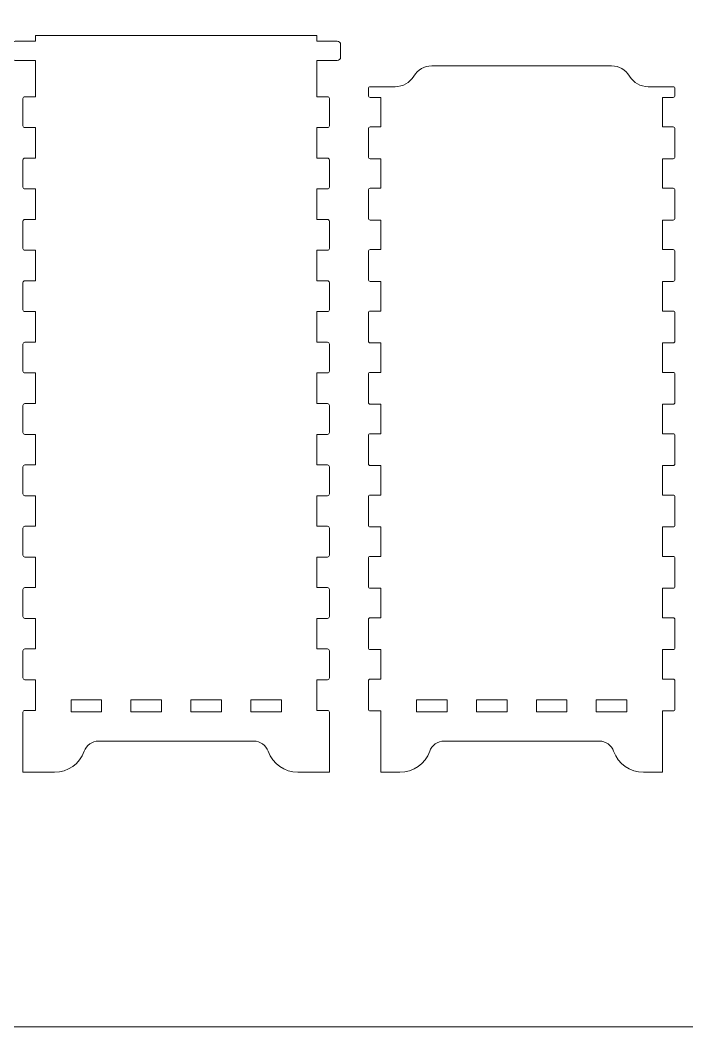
# Model space of a CAD drawing. Header units: millimetres. Extents: x -1099 to 2075, y -1295 to 1553.
# Drawn here: x 1016.9 to 1230.5, y -1295 to -972.3 of the extents above; entities that cross this region are included whole.
import ezdxf

# ---------------------------------------------------------------- set-up
doc = ezdxf.new("R2010")
doc.units = ezdxf.units.MM
doc.header["$MEASUREMENT"] = 0
doc.layers.add('layer 1', color=7, linetype='Continuous')

msp = doc.modelspace()

# ---------------------------------------------------------------- linework, layer by layer
at = {"layer": 'layer 1', "color": 250, "lineweight": 9}
msp.add_open_spline([(725, -464.9999), (725, -464.9999), (2075, -464.9999), (2075, -464.9999), (2075, -464.9999), (2075, -464.9999), (2075, -1294.9999), (2075, -1294.9999), (2075, -1294.9999), (2075, -1294.9999), (725, -1294.9999), (725, -1294.9999), (725, -1294.9999), (725, -1294.9999), (725, -464.9999), (725, -464.9999)], degree=3, knots=[0, 0, 0, 0, 0.2, 0.2, 0.2, 0.2, 0.4, 0.4, 0.4, 0.4, 0.6, 0.6, 0.6, 0.6, 1, 1, 1, 1], dxfattribs=at)
at = {"layer": 'layer 1', "color": 240, "lineweight": 9}
for points, knots in [([(1021.7988, -1193.5443), (1021.7988, -1193.5443), (1021.7988, -1183.7443), (1021.7988, -1183.7443), (1021.7988, -1183.7443), (1021.7988, -1183.7443), (1018.3988, -1183.7443), (1018.3988, -1183.7443), (1018.3988, -1183.7443), (1018.0683, -1183.7443), (1017.7988, -1183.4748), (1017.7988, -1183.1443), (1017.7988, -1183.1443), (1017.7988, -1183.1443), (1017.7988, -1174.4777), (1017.7988, -1174.4777), (1017.7988, -1174.4777), (1017.7988, -1174.1473), (1018.0684, -1173.8777), (1018.3988, -1173.8777), (1018.3988, -1173.8777), (1018.3988, -1173.8777), (1021.7988, -1173.8777), (1021.7988, -1173.8777), (1021.7988, -1173.8777), (1021.7988, -1173.8777), (1021.7988, -1164.0777), (1021.7988, -1164.0777), (1021.7988, -1164.0777), (1021.7988, -1164.0777), (1018.3988, -1164.0777), (1018.3988, -1164.0777), (1018.3988, -1164.0777), (1018.0683, -1164.0777), (1017.7988, -1163.8082), (1017.7988, -1163.4777), (1017.7988, -1163.4777), (1017.7988, -1163.4777), (1017.7988, -1154.811), (1017.7988, -1154.811), (1017.7988, -1154.811), (1017.7988, -1154.4806), (1018.0684, -1154.211), (1018.3988, -1154.211), (1018.3988, -1154.211), (1018.3988, -1154.211), (1021.7988, -1154.211), (1021.7988, -1154.211), (1021.7988, -1154.211), (1021.7988, -1154.211), (1021.7988, -1144.411), (1021.7988, -1144.411), (1021.7988, -1144.411), (1021.7988, -1144.411), (1018.3988, -1144.411), (1018.3988, -1144.411), (1018.3988, -1144.411), (1018.0683, -1144.411), (1017.7988, -1144.1415), (1017.7988, -1143.811), (1017.7988, -1143.811), (1017.7988, -1143.811), (1017.7988, -1135.1443), (1017.7988, -1135.1443), (1017.7988, -1135.1443), (1017.7988, -1134.8139), (1018.0684, -1134.5443), (1018.3988, -1134.5443), (1018.3988, -1134.5443), (1018.3988, -1134.5443), (1021.7988, -1134.5443), (1021.7988, -1134.5443), (1021.7988, -1134.5443), (1021.7988, -1134.5443), (1021.7988, -1124.7443), (1021.7988, -1124.7443), (1021.7988, -1124.7443), (1021.7988, -1124.7443), (1018.3988, -1124.7443), (1018.3988, -1124.7443), (1018.3988, -1124.7443), (1018.0683, -1124.7443), (1017.7988, -1124.4748), (1017.7988, -1124.1443), (1017.7988, -1124.1443), (1017.7988, -1124.1443), (1017.7988, -1115.4777), (1017.7988, -1115.4777), (1017.7988, -1115.4777), (1017.7988, -1115.1473), (1018.0684, -1114.8777), (1018.3988, -1114.8777), (1018.3988, -1114.8777), (1018.3988, -1114.8777), (1021.7988, -1114.8777), (1021.7988, -1114.8777), (1021.7988, -1114.8777), (1021.7988, -1114.8777), (1021.7988, -1105.0777), (1021.7988, -1105.0777), (1021.7988, -1105.0777), (1021.7988, -1105.0777), (1018.3988, -1105.0777), (1018.3988, -1105.0777), (1018.3988, -1105.0777), (1018.0683, -1105.0777), (1017.7988, -1104.8082), (1017.7988, -1104.4777), (1017.7988, -1104.4777), (1017.7988, -1104.4777), (1017.7988, -1095.811), (1017.7988, -1095.811), (1017.7988, -1095.811), (1017.7988, -1095.4806), (1018.0684, -1095.211), (1018.3988, -1095.211), (1018.3988, -1095.211), (1018.3988, -1095.211), (1021.7988, -1095.211), (1021.7988, -1095.211), (1021.7988, -1095.211), (1021.7988, -1095.211), (1021.7988, -1085.411), (1021.7988, -1085.411), (1021.7988, -1085.411), (1021.7988, -1085.411), (1018.3988, -1085.411), (1018.3988, -1085.411), (1018.3988, -1085.411), (1018.0683, -1085.411), (1017.7988, -1085.1415), (1017.7988, -1084.811), (1017.7988, -1084.811), (1017.7988, -1084.811), (1017.7988, -1076.1443), (1017.7988, -1076.1443), (1017.7988, -1076.1443), (1017.7988, -1075.8139), (1018.0684, -1075.5443), (1018.3988, -1075.5443), (1018.3988, -1075.5443), (1018.3988, -1075.5443), (1021.7988, -1075.5443), (1021.7988, -1075.5443), (1021.7988, -1075.5443), (1021.7988, -1075.5443), (1021.7988, -1065.7443), (1021.7988, -1065.7443), (1021.7988, -1065.7443), (1021.7988, -1065.7443), (1018.3988, -1065.7443), (1018.3988, -1065.7443), (1018.3988, -1065.7443), (1018.0683, -1065.7443), (1017.7988, -1065.4748), (1017.7988, -1065.1443), (1017.7988, -1065.1443), (1017.7988, -1065.1443), (1017.7988, -1056.4777), (1017.7988, -1056.4777), (1017.7988, -1056.4777), (1017.7988, -1056.1473), (1018.0684, -1055.8777), (1018.3988, -1055.8777), (1018.3988, -1055.8777), (1018.3988, -1055.8777), (1021.7988, -1055.8777), (1021.7988, -1055.8777), (1021.7988, -1055.8777), (1021.7988, -1055.8777), (1021.7988, -1046.0777), (1021.7988, -1046.0777), (1021.7988, -1046.0777), (1021.7988, -1046.0777), (1018.3988, -1046.0777), (1018.3988, -1046.0777), (1018.3988, -1046.0777), (1018.0683, -1046.0777), (1017.7988, -1045.8082), (1017.7988, -1045.4777), (1017.7988, -1045.4777), (1017.7988, -1045.4777), (1017.7988, -1036.811), (1017.7988, -1036.811), (1017.7988, -1036.811), (1017.7988, -1036.4806), (1018.0684, -1036.211), (1018.3988, -1036.211), (1018.3988, -1036.211), (1018.3988, -1036.211), (1021.7988, -1036.211), (1021.7988, -1036.211), (1021.7988, -1036.211), (1021.7988, -1036.211), (1021.7988, -1026.411), (1021.7988, -1026.411), (1021.7988, -1026.411), (1021.7988, -1026.411), (1018.3988, -1026.411), (1018.3988, -1026.411), (1018.3988, -1026.411), (1018.0683, -1026.411), (1017.7988, -1026.1415), (1017.7988, -1025.811), (1017.7988, -1025.811), (1017.7988, -1025.811), (1017.7988, -1017.1443), (1017.7988, -1017.1443), (1017.7988, -1017.1443), (1017.7988, -1016.8139), (1018.0684, -1016.5443), (1018.3988, -1016.5443), (1018.3988, -1016.5443), (1018.3988, -1016.5443), (1021.7988, -1016.5443), (1021.7988, -1016.5443), (1021.7988, -1016.5443), (1021.7988, -1016.5443), (1021.7988, -1006.7443), (1021.7988, -1006.7443), (1021.7988, -1006.7443), (1021.7988, -1006.7443), (1018.3988, -1006.7443), (1018.3988, -1006.7443), (1018.3988, -1006.7443), (1018.0683, -1006.7443), (1017.7988, -1006.4748), (1017.7988, -1006.1443), (1017.7988, -1006.1443), (1017.7988, -1006.1443), (1017.7988, -997.4777), (1017.7988, -997.4777), (1017.7988, -997.4777), (1017.7988, -997.1473), (1018.0684, -996.8777), (1018.3988, -996.8777), (1018.3988, -996.8777), (1018.3988, -996.8777), (1021.7988, -996.8777), (1021.7988, -996.8777), (1021.7988, -996.8777), (1021.7988, -996.8777), (1021.7988, -985.2444), (1021.7988, -985.2444), (1021.7988, -985.2444), (1021.7988, -985.2444), (1015.2988, -985.2444), (1015.2988, -985.2444), (1015.2988, -985.2444), (1014.693, -985.2444), (1014.1988, -984.7501), (1014.1988, -984.1444), (1014.1988, -984.1444), (1014.1988, -984.1444), (1014.1988, -980.1444), (1014.1988, -980.1444), (1014.1988, -980.1444), (1014.1988, -979.539), (1014.6934, -979.0444), (1015.2988, -979.0444), (1015.2988, -979.0444), (1015.2988, -979.0444), (1021.7988, -979.0444), (1021.7988, -979.0444), (1021.7988, -979.0444), (1021.7988, -979.0444), (1021.7988, -977.211), (1021.7988, -977.211), (1021.7988, -977.211), (1021.7988, -977.211), (1111.9988, -977.211), (1111.9988, -977.211), (1111.9988, -977.211), (1111.9988, -977.211), (1111.9988, -979.0444), (1111.9988, -979.0444), (1111.9988, -979.0444), (1111.9988, -979.0444), (1118.4988, -979.0444), (1118.4988, -979.0444), (1118.4988, -979.0444), (1119.1046, -979.0444), (1119.5988, -979.5386), (1119.5988, -980.1444), (1119.5988, -980.1444), (1119.5988, -980.1444), (1119.5988, -984.1444), (1119.5988, -984.1444), (1119.5988, -984.1444), (1119.5988, -984.7504), (1119.1048, -985.2444), (1118.4988, -985.2444), (1118.4988, -985.2444), (1118.4988, -985.2444), (1111.9988, -985.2444), (1111.9988, -985.2444), (1111.9988, -985.2444), (1111.9988, -985.2444), (1111.9988, -996.8777), (1111.9988, -996.8777), (1111.9988, -996.8777), (1111.9988, -996.8777), (1115.3988, -996.8777), (1115.3988, -996.8777), (1115.3988, -996.8777), (1115.7293, -996.8777), (1115.9988, -997.1472), (1115.9988, -997.4777), (1115.9988, -997.4777), (1115.9988, -997.4777), (1115.9988, -1006.1443), (1115.9988, -1006.1443), (1115.9988, -1006.1443), (1115.9988, -1006.4749), (1115.7294, -1006.7443), (1115.3988, -1006.7443), (1115.3988, -1006.7443), (1115.3988, -1006.7443), (1111.9988, -1006.7443), (1111.9988, -1006.7443), (1111.9988, -1006.7443), (1111.9988, -1006.7443), (1111.9988, -1016.5443), (1111.9988, -1016.5443), (1111.9988, -1016.5443), (1111.9988, -1016.5443), (1115.3988, -1016.5443), (1115.3988, -1016.5443), (1115.3988, -1016.5443), (1115.7293, -1016.5443), (1115.9988, -1016.8138), (1115.9988, -1017.1443), (1115.9988, -1017.1443), (1115.9988, -1017.1443), (1115.9988, -1025.811), (1115.9988, -1025.811), (1115.9988, -1025.811), (1115.9988, -1026.1416), (1115.7294, -1026.411), (1115.3988, -1026.411), (1115.3988, -1026.411), (1115.3988, -1026.411), (1111.9988, -1026.411), (1111.9988, -1026.411), (1111.9988, -1026.411), (1111.9988, -1026.411), (1111.9988, -1036.211), (1111.9988, -1036.211), (1111.9988, -1036.211), (1111.9988, -1036.211), (1115.3988, -1036.211), (1115.3988, -1036.211), (1115.3988, -1036.211), (1115.7293, -1036.211), (1115.9988, -1036.4805), (1115.9988, -1036.811), (1115.9988, -1036.811), (1115.9988, -1036.811), (1115.9988, -1045.4777), (1115.9988, -1045.4777), (1115.9988, -1045.4777), (1115.9988, -1045.8083), (1115.7294, -1046.0777), (1115.3988, -1046.0777), (1115.3988, -1046.0777), (1115.3988, -1046.0777), (1111.9988, -1046.0777), (1111.9988, -1046.0777), (1111.9988, -1046.0777), (1111.9988, -1046.0777), (1111.9988, -1055.8777), (1111.9988, -1055.8777), (1111.9988, -1055.8777), (1111.9988, -1055.8777), (1115.3988, -1055.8777), (1115.3988, -1055.8777), (1115.3988, -1055.8777), (1115.7293, -1055.8777), (1115.9988, -1056.1472), (1115.9988, -1056.4777), (1115.9988, -1056.4777), (1115.9988, -1056.4777), (1115.9988, -1065.1443), (1115.9988, -1065.1443), (1115.9988, -1065.1443), (1115.9988, -1065.4749), (1115.7294, -1065.7443), (1115.3988, -1065.7443), (1115.3988, -1065.7443), (1115.3988, -1065.7443), (1111.9988, -1065.7443), (1111.9988, -1065.7443), (1111.9988, -1065.7443), (1111.9988, -1065.7443), (1111.9988, -1075.5443), (1111.9988, -1075.5443), (1111.9988, -1075.5443), (1111.9988, -1075.5443), (1115.3988, -1075.5443), (1115.3988, -1075.5443), (1115.3988, -1075.5443), (1115.7293, -1075.5443), (1115.9988, -1075.8138), (1115.9988, -1076.1443), (1115.9988, -1076.1443), (1115.9988, -1076.1443), (1115.9988, -1084.811), (1115.9988, -1084.811), (1115.9988, -1084.811), (1115.9988, -1085.1416), (1115.7294, -1085.411), (1115.3988, -1085.411), (1115.3988, -1085.411), (1115.3988, -1085.411), (1111.9988, -1085.411), (1111.9988, -1085.411), (1111.9988, -1085.411), (1111.9988, -1085.411), (1111.9988, -1095.211), (1111.9988, -1095.211), (1111.9988, -1095.211), (1111.9988, -1095.211), (1115.3988, -1095.211), (1115.3988, -1095.211), (1115.3988, -1095.211), (1115.7293, -1095.211), (1115.9988, -1095.4805), (1115.9988, -1095.811), (1115.9988, -1095.811), (1115.9988, -1095.811), (1115.9988, -1104.4777), (1115.9988, -1104.4777), (1115.9988, -1104.4777), (1115.9988, -1104.8083), (1115.7294, -1105.0777), (1115.3988, -1105.0777), (1115.3988, -1105.0777), (1115.3988, -1105.0777), (1111.9988, -1105.0777), (1111.9988, -1105.0777), (1111.9988, -1105.0777), (1111.9988, -1105.0777), (1111.9988, -1114.8777), (1111.9988, -1114.8777), (1111.9988, -1114.8777), (1111.9988, -1114.8777), (1115.3988, -1114.8777), (1115.3988, -1114.8777), (1115.3988, -1114.8777), (1115.7293, -1114.8777), (1115.9988, -1115.1472), (1115.9988, -1115.4777), (1115.9988, -1115.4777), (1115.9988, -1115.4777), (1115.9988, -1124.1443), (1115.9988, -1124.1443), (1115.9988, -1124.1443), (1115.9988, -1124.4749), (1115.7294, -1124.7443), (1115.3988, -1124.7443), (1115.3988, -1124.7443), (1115.3988, -1124.7443), (1111.9988, -1124.7443), (1111.9988, -1124.7443), (1111.9988, -1124.7443), (1111.9988, -1124.7443), (1111.9988, -1134.5443), (1111.9988, -1134.5443), (1111.9988, -1134.5443), (1111.9988, -1134.5443), (1115.3988, -1134.5443), (1115.3988, -1134.5443), (1115.3988, -1134.5443), (1115.7293, -1134.5443), (1115.9988, -1134.8138), (1115.9988, -1135.1443), (1115.9988, -1135.1443), (1115.9988, -1135.1443), (1115.9988, -1143.811), (1115.9988, -1143.811), (1115.9988, -1143.811), (1115.9988, -1144.1416), (1115.7294, -1144.411), (1115.3988, -1144.411), (1115.3988, -1144.411), (1115.3988, -1144.411), (1111.9988, -1144.411), (1111.9988, -1144.411), (1111.9988, -1144.411), (1111.9988, -1144.411), (1111.9988, -1154.211), (1111.9988, -1154.211), (1111.9988, -1154.211), (1111.9988, -1154.211), (1115.3988, -1154.211), (1115.3988, -1154.211), (1115.3988, -1154.211), (1115.7293, -1154.211), (1115.9988, -1154.4805), (1115.9988, -1154.811), (1115.9988, -1154.811), (1115.9988, -1154.811), (1115.9988, -1163.4777), (1115.9988, -1163.4777), (1115.9988, -1163.4777), (1115.9988, -1163.8083), (1115.7294, -1164.0777), (1115.3988, -1164.0777), (1115.3988, -1164.0777), (1115.3988, -1164.0777), (1111.9988, -1164.0777), (1111.9988, -1164.0777), (1111.9988, -1164.0777), (1111.9988, -1164.0777), (1111.9988, -1173.8777), (1111.9988, -1173.8777), (1111.9988, -1173.8777), (1111.9988, -1173.8777), (1115.3988, -1173.8777), (1115.3988, -1173.8777), (1115.3988, -1173.8777), (1115.7293, -1173.8777), (1115.9988, -1174.1472), (1115.9988, -1174.4777), (1115.9988, -1174.4777), (1115.9988, -1174.4777), (1115.9988, -1183.1443), (1115.9988, -1183.1443), (1115.9988, -1183.1443), (1115.9988, -1183.4749), (1115.7294, -1183.7443), (1115.3988, -1183.7443), (1115.3988, -1183.7443), (1115.3988, -1183.7443), (1111.9988, -1183.7443), (1111.9988, -1183.7443), (1111.9988, -1183.7443), (1111.9988, -1183.7443), (1111.9988, -1193.5443), (1111.9988, -1193.5443), (1111.9988, -1193.5443), (1111.9988, -1193.5443), (1115.3988, -1193.5443), (1115.3988, -1193.5443), (1115.3988, -1193.5443), (1115.7293, -1193.5443), (1115.9988, -1193.8138), (1115.9988, -1194.1443), (1115.9988, -1194.1443), (1115.9988, -1194.1443), (1115.9988, -1213.4109), (1115.9988, -1213.4109), (1115.9988, -1213.4109), (1115.9988, -1213.4109), (1105.8988, -1213.4109), (1105.8988, -1213.4109), (1105.8988, -1213.4109), (1101.6201, -1213.4109), (1097.8017, -1210.6923), (1096.3757, -1206.673), (1096.3757, -1206.673), (1095.669, -1204.6809), (1093.8727, -1203.411), (1091.7587, -1203.411), (1091.7587, -1203.411), (1091.7587, -1203.411), (1042.0389, -1203.411), (1042.0389, -1203.411), (1042.0389, -1203.411), (1039.9249, -1203.411), (1038.1286, -1204.6809), (1037.4219, -1206.673), (1037.4219, -1206.673), (1035.9959, -1210.6923), (1032.1775, -1213.4109), (1027.8988, -1213.4109), (1027.8988, -1213.4109), (1027.8988, -1213.4109), (1017.7988, -1213.4109), (1017.7988, -1213.4109), (1017.7988, -1213.4109), (1017.7988, -1213.4109), (1017.7988, -1194.1443), (1017.7988, -1194.1443), (1017.7988, -1194.1443), (1017.7988, -1193.8139), (1018.0684, -1193.5443), (1018.3988, -1193.5443), (1018.3988, -1193.5443), (1018.3988, -1193.5443), (1021.7988, -1193.5443), (1021.7988, -1193.5443)], [0, 0, 0, 0, 0.00671141, 0.00671141, 0.00671141, 0.00671141, 0.01342282, 0.01342282, 0.01342282, 0.01342282, 0.02013423, 0.02013423, 0.02013423, 0.02013423, 0.02684564, 0.02684564, 0.02684564, 0.02684564, 0.03355705, 0.03355705, 0.03355705, 0.03355705, 0.04026846, 0.04026846, 0.04026846, 0.04026846, 0.04697987, 0.04697987, 0.04697987, 0.04697987, 0.05369128, 0.05369128, 0.05369128, 0.05369128, 0.06040268, 0.06040268, 0.06040268, 0.06040268, 0.06711409, 0.06711409, 0.06711409, 0.06711409, 0.0738255, 0.0738255, 0.0738255, 0.0738255, 0.08053691, 0.08053691, 0.08053691, 0.08053691, 0.08724832, 0.08724832, 0.08724832, 0.08724832, 0.09395973, 0.09395973, 0.09395973, 0.09395973, 0.10067114, 0.10067114, 0.10067114, 0.10067114, 0.10738255, 0.10738255, 0.10738255, 0.10738255, 0.11409396, 0.11409396, 0.11409396, 0.11409396, 0.12080537, 0.12080537, 0.12080537, 0.12080537, 0.12751678, 0.12751678, 0.12751678, 0.12751678, 0.13422819, 0.13422819, 0.13422819, 0.13422819, 0.1409396, 0.1409396, 0.1409396, 0.1409396, 0.14765101, 0.14765101, 0.14765101, 0.14765101, 0.15436242, 0.15436242, 0.15436242, 0.15436242, 0.16107383, 0.16107383, 0.16107383, 0.16107383, 0.16778523, 0.16778523, 0.16778523, 0.16778523, 0.17449664, 0.17449664, 0.17449664, 0.17449664, 0.18120805, 0.18120805, 0.18120805, 0.18120805, 0.18791946, 0.18791946, 0.18791946, 0.18791946, 0.19463087, 0.19463087, 0.19463087, 0.19463087, 0.20134228, 0.20134228, 0.20134228, 0.20134228, 0.20805369, 0.20805369, 0.20805369, 0.20805369, 0.2147651, 0.2147651, 0.2147651, 0.2147651, 0.22147651, 0.22147651, 0.22147651, 0.22147651, 0.22818792, 0.22818792, 0.22818792, 0.22818792, 0.23489933, 0.23489933, 0.23489933, 0.23489933, 0.24161074, 0.24161074, 0.24161074, 0.24161074, 0.24832215, 0.24832215, 0.24832215, 0.24832215, 0.25503356, 0.25503356, 0.25503356, 0.25503356, 0.26174497, 0.26174497, 0.26174497, 0.26174497, 0.26845638, 0.26845638, 0.26845638, 0.26845638, 0.27516779, 0.27516779, 0.27516779, 0.27516779, 0.28187919, 0.28187919, 0.28187919, 0.28187919, 0.2885906, 0.2885906, 0.2885906, 0.2885906, 0.29530201, 0.29530201, 0.29530201, 0.29530201, 0.30201342, 0.30201342, 0.30201342, 0.30201342, 0.30872483, 0.30872483, 0.30872483, 0.30872483, 0.31543624, 0.31543624, 0.31543624, 0.31543624, 0.32214765, 0.32214765, 0.32214765, 0.32214765, 0.32885906, 0.32885906, 0.32885906, 0.32885906, 0.33557047, 0.33557047, 0.33557047, 0.33557047, 0.34228188, 0.34228188, 0.34228188, 0.34228188, 0.34899329, 0.34899329, 0.34899329, 0.34899329, 0.3557047, 0.3557047, 0.3557047, 0.3557047, 0.36241611, 0.36241611, 0.36241611, 0.36241611, 0.36912752, 0.36912752, 0.36912752, 0.36912752, 0.37583893, 0.37583893, 0.37583893, 0.37583893, 0.38255034, 0.38255034, 0.38255034, 0.38255034, 0.38926174, 0.38926174, 0.38926174, 0.38926174, 0.39597315, 0.39597315, 0.39597315, 0.39597315, 0.40268456, 0.40268456, 0.40268456, 0.40268456, 0.40939597, 0.40939597, 0.40939597, 0.40939597, 0.41610738, 0.41610738, 0.41610738, 0.41610738, 0.42281879, 0.42281879, 0.42281879, 0.42281879, 0.4295302, 0.4295302, 0.4295302, 0.4295302, 0.43624161, 0.43624161, 0.43624161, 0.43624161, 0.44295302, 0.44295302, 0.44295302, 0.44295302, 0.44966443, 0.44966443, 0.44966443, 0.44966443, 0.45637584, 0.45637584, 0.45637584, 0.45637584, 0.46308725, 0.46308725, 0.46308725, 0.46308725, 0.46979866, 0.46979866, 0.46979866, 0.46979866, 0.47651007, 0.47651007, 0.47651007, 0.47651007, 0.48322148, 0.48322148, 0.48322148, 0.48322148, 0.48993289, 0.48993289, 0.48993289, 0.48993289, 0.4966443, 0.4966443, 0.4966443, 0.4966443, 0.5033557, 0.5033557, 0.5033557, 0.5033557, 0.51006711, 0.51006711, 0.51006711, 0.51006711, 0.51677852, 0.51677852, 0.51677852, 0.51677852, 0.52348993, 0.52348993, 0.52348993, 0.52348993, 0.53020134, 0.53020134, 0.53020134, 0.53020134, 0.53691275, 0.53691275, 0.53691275, 0.53691275, 0.54362416, 0.54362416, 0.54362416, 0.54362416, 0.55033557, 0.55033557, 0.55033557, 0.55033557, 0.55704698, 0.55704698, 0.55704698, 0.55704698, 0.56375839, 0.56375839, 0.56375839, 0.56375839, 0.5704698, 0.5704698, 0.5704698, 0.5704698, 0.57718121, 0.57718121, 0.57718121, 0.57718121, 0.58389262, 0.58389262, 0.58389262, 0.58389262, 0.59060403, 0.59060403, 0.59060403, 0.59060403, 0.59731544, 0.59731544, 0.59731544, 0.59731544, 0.60402685, 0.60402685, 0.60402685, 0.60402685, 0.61073826, 0.61073826, 0.61073826, 0.61073826, 0.61744966, 0.61744966, 0.61744966, 0.61744966, 0.62416107, 0.62416107, 0.62416107, 0.62416107, 0.63087248, 0.63087248, 0.63087248, 0.63087248, 0.63758389, 0.63758389, 0.63758389, 0.63758389, 0.6442953, 0.6442953, 0.6442953, 0.6442953, 0.65100671, 0.65100671, 0.65100671, 0.65100671, 0.65771812, 0.65771812, 0.65771812, 0.65771812, 0.66442953, 0.66442953, 0.66442953, 0.66442953, 0.67114094, 0.67114094, 0.67114094, 0.67114094, 0.67785235, 0.67785235, 0.67785235, 0.67785235, 0.68456376, 0.68456376, 0.68456376, 0.68456376, 0.69127517, 0.69127517, 0.69127517, 0.69127517, 0.69798658, 0.69798658, 0.69798658, 0.69798658, 0.70469799, 0.70469799, 0.70469799, 0.70469799, 0.7114094, 0.7114094, 0.7114094, 0.7114094, 0.71812081, 0.71812081, 0.71812081, 0.71812081, 0.72483221, 0.72483221, 0.72483221, 0.72483221, 0.73154362, 0.73154362, 0.73154362, 0.73154362, 0.73825503, 0.73825503, 0.73825503, 0.73825503, 0.74496644, 0.74496644, 0.74496644, 0.74496644, 0.75167785, 0.75167785, 0.75167785, 0.75167785, 0.75838926, 0.75838926, 0.75838926, 0.75838926, 0.76510067, 0.76510067, 0.76510067, 0.76510067, 0.77181208, 0.77181208, 0.77181208, 0.77181208, 0.77852349, 0.77852349, 0.77852349, 0.77852349, 0.7852349, 0.7852349, 0.7852349, 0.7852349, 0.79194631, 0.79194631, 0.79194631, 0.79194631, 0.79865772, 0.79865772, 0.79865772, 0.79865772, 0.80536913, 0.80536913, 0.80536913, 0.80536913, 0.81208054, 0.81208054, 0.81208054, 0.81208054, 0.81879195, 0.81879195, 0.81879195, 0.81879195, 0.82550336, 0.82550336, 0.82550336, 0.82550336, 0.83221477, 0.83221477, 0.83221477, 0.83221477, 0.83892617, 0.83892617, 0.83892617, 0.83892617, 0.84563758, 0.84563758, 0.84563758, 0.84563758, 0.85234899, 0.85234899, 0.85234899, 0.85234899, 0.8590604, 0.8590604, 0.8590604, 0.8590604, 0.86577181, 0.86577181, 0.86577181, 0.86577181, 0.87248322, 0.87248322, 0.87248322, 0.87248322, 0.87919463, 0.87919463, 0.87919463, 0.87919463, 0.88590604, 0.88590604, 0.88590604, 0.88590604, 0.89261745, 0.89261745, 0.89261745, 0.89261745, 0.89932886, 0.89932886, 0.89932886, 0.89932886, 0.90604027, 0.90604027, 0.90604027, 0.90604027, 0.91275168, 0.91275168, 0.91275168, 0.91275168, 0.91946309, 0.91946309, 0.91946309, 0.91946309, 0.9261745, 0.9261745, 0.9261745, 0.9261745, 0.93288591, 0.93288591, 0.93288591, 0.93288591, 0.93959732, 0.93959732, 0.93959732, 0.93959732, 0.94630872, 0.94630872, 0.94630872, 0.94630872, 0.95302013, 0.95302013, 0.95302013, 0.95302013, 0.95973154, 0.95973154, 0.95973154, 0.95973154, 0.96644295, 0.96644295, 0.96644295, 0.96644295, 0.97315436, 0.97315436, 0.97315436, 0.97315436, 0.97986577, 0.97986577, 0.97986577, 0.97986577, 0.98657718, 0.98657718, 0.98657718, 0.98657718, 1, 1, 1, 1]), ([(1222.7015, -997.0777), (1222.7015, -997.0777), (1222.7015, -1006.5443), (1222.7015, -1006.5443), (1222.7015, -1006.5443), (1222.7015, -1006.5443), (1226.1015, -1006.5443), (1226.1015, -1006.5443), (1226.1015, -1006.5443), (1226.432, -1006.5443), (1226.7015, -1006.8138), (1226.7015, -1007.1443), (1226.7015, -1007.1443), (1226.7015, -1007.1443), (1226.7015, -1016.1443), (1226.7015, -1016.1443), (1226.7015, -1016.1443), (1226.7015, -1016.4749), (1226.4321, -1016.7443), (1226.1015, -1016.7443), (1226.1015, -1016.7443), (1226.1015, -1016.7443), (1222.7015, -1016.7443), (1222.7015, -1016.7443), (1222.7015, -1016.7443), (1222.7015, -1016.7443), (1222.7015, -1026.211), (1222.7015, -1026.211), (1222.7015, -1026.211), (1222.7015, -1026.211), (1226.1015, -1026.211), (1226.1015, -1026.211), (1226.1015, -1026.211), (1226.432, -1026.211), (1226.7015, -1026.4805), (1226.7015, -1026.811), (1226.7015, -1026.811), (1226.7015, -1026.811), (1226.7015, -1035.811), (1226.7015, -1035.811), (1226.7015, -1035.811), (1226.7015, -1036.1416), (1226.4321, -1036.411), (1226.1015, -1036.411), (1226.1015, -1036.411), (1226.1015, -1036.411), (1222.7015, -1036.411), (1222.7015, -1036.411), (1222.7015, -1036.411), (1222.7015, -1036.411), (1222.7015, -1045.8777), (1222.7015, -1045.8777), (1222.7015, -1045.8777), (1222.7015, -1045.8777), (1226.1015, -1045.8777), (1226.1015, -1045.8777), (1226.1015, -1045.8777), (1226.432, -1045.8777), (1226.7015, -1046.1472), (1226.7015, -1046.4777), (1226.7015, -1046.4777), (1226.7015, -1046.4777), (1226.7015, -1055.4777), (1226.7015, -1055.4777), (1226.7015, -1055.4777), (1226.7015, -1055.8083), (1226.4321, -1056.0777), (1226.1015, -1056.0777), (1226.1015, -1056.0777), (1226.1015, -1056.0777), (1222.7015, -1056.0777), (1222.7015, -1056.0777), (1222.7015, -1056.0777), (1222.7015, -1056.0777), (1222.7015, -1065.5443), (1222.7015, -1065.5443), (1222.7015, -1065.5443), (1222.7015, -1065.5443), (1226.1015, -1065.5443), (1226.1015, -1065.5443), (1226.1015, -1065.5443), (1226.432, -1065.5443), (1226.7015, -1065.8138), (1226.7015, -1066.1443), (1226.7015, -1066.1443), (1226.7015, -1066.1443), (1226.7015, -1075.1443), (1226.7015, -1075.1443), (1226.7015, -1075.1443), (1226.7015, -1075.4749), (1226.4321, -1075.7443), (1226.1015, -1075.7443), (1226.1015, -1075.7443), (1226.1015, -1075.7443), (1222.7015, -1075.7443), (1222.7015, -1075.7443), (1222.7015, -1075.7443), (1222.7015, -1075.7443), (1222.7015, -1085.211), (1222.7015, -1085.211), (1222.7015, -1085.211), (1222.7015, -1085.211), (1226.1015, -1085.211), (1226.1015, -1085.211), (1226.1015, -1085.211), (1226.432, -1085.211), (1226.7015, -1085.4805), (1226.7015, -1085.811), (1226.7015, -1085.811), (1226.7015, -1085.811), (1226.7015, -1094.811), (1226.7015, -1094.811), (1226.7015, -1094.811), (1226.7015, -1095.1416), (1226.4321, -1095.411), (1226.1015, -1095.411), (1226.1015, -1095.411), (1226.1015, -1095.411), (1222.7015, -1095.411), (1222.7015, -1095.411), (1222.7015, -1095.411), (1222.7015, -1095.411), (1222.7015, -1104.8777), (1222.7015, -1104.8777), (1222.7015, -1104.8777), (1222.7015, -1104.8777), (1226.1015, -1104.8777), (1226.1015, -1104.8777), (1226.1015, -1104.8777), (1226.432, -1104.8777), (1226.7015, -1105.1472), (1226.7015, -1105.4777), (1226.7015, -1105.4777), (1226.7015, -1105.4777), (1226.7015, -1114.4777), (1226.7015, -1114.4777), (1226.7015, -1114.4777), (1226.7015, -1114.8083), (1226.4321, -1115.0777), (1226.1015, -1115.0777), (1226.1015, -1115.0777), (1226.1015, -1115.0777), (1222.7015, -1115.0777), (1222.7015, -1115.0777), (1222.7015, -1115.0777), (1222.7015, -1115.0777), (1222.7015, -1124.5443), (1222.7015, -1124.5443), (1222.7015, -1124.5443), (1222.7015, -1124.5443), (1226.1015, -1124.5443), (1226.1015, -1124.5443), (1226.1015, -1124.5443), (1226.432, -1124.5443), (1226.7015, -1124.8138), (1226.7015, -1125.1443), (1226.7015, -1125.1443), (1226.7015, -1125.1443), (1226.7015, -1134.1443), (1226.7015, -1134.1443), (1226.7015, -1134.1443), (1226.7015, -1134.4749), (1226.4321, -1134.7443), (1226.1015, -1134.7443), (1226.1015, -1134.7443), (1226.1015, -1134.7443), (1222.7015, -1134.7443), (1222.7015, -1134.7443), (1222.7015, -1134.7443), (1222.7015, -1134.7443), (1222.7015, -1144.211), (1222.7015, -1144.211), (1222.7015, -1144.211), (1222.7015, -1144.211), (1226.1015, -1144.211), (1226.1015, -1144.211), (1226.1015, -1144.211), (1226.432, -1144.211), (1226.7015, -1144.4805), (1226.7015, -1144.811), (1226.7015, -1144.811), (1226.7015, -1144.811), (1226.7015, -1153.811), (1226.7015, -1153.811), (1226.7015, -1153.811), (1226.7015, -1154.1416), (1226.4321, -1154.411), (1226.1015, -1154.411), (1226.1015, -1154.411), (1226.1015, -1154.411), (1222.7015, -1154.411), (1222.7015, -1154.411), (1222.7015, -1154.411), (1222.7015, -1154.411), (1222.7015, -1163.8777), (1222.7015, -1163.8777), (1222.7015, -1163.8777), (1222.7015, -1163.8777), (1226.1015, -1163.8777), (1226.1015, -1163.8777), (1226.1015, -1163.8777), (1226.432, -1163.8777), (1226.7015, -1164.1472), (1226.7015, -1164.4777), (1226.7015, -1164.4777), (1226.7015, -1164.4777), (1226.7015, -1173.4777), (1226.7015, -1173.4777), (1226.7015, -1173.4777), (1226.7015, -1173.8083), (1226.4321, -1174.0777), (1226.1015, -1174.0777), (1226.1015, -1174.0777), (1226.1015, -1174.0777), (1222.7015, -1174.0777), (1222.7015, -1174.0777), (1222.7015, -1174.0777), (1222.7015, -1174.0777), (1222.7015, -1183.5443), (1222.7015, -1183.5443), (1222.7015, -1183.5443), (1222.7015, -1183.5443), (1226.1015, -1183.5443), (1226.1015, -1183.5443), (1226.1015, -1183.5443), (1226.432, -1183.5443), (1226.7015, -1183.8138), (1226.7015, -1184.1443), (1226.7015, -1184.1443), (1226.7015, -1184.1443), (1226.7015, -1193.1443), (1226.7015, -1193.1443), (1226.7015, -1193.1443), (1226.7015, -1193.4749), (1226.4321, -1193.7443), (1226.1015, -1193.7443), (1226.1015, -1193.7443), (1226.1015, -1193.7443), (1222.7015, -1193.7443), (1222.7015, -1193.7443), (1222.7015, -1193.7443), (1222.7015, -1193.7443), (1222.7015, -1213.4109), (1222.7015, -1213.4109), (1222.7015, -1213.4109), (1222.7015, -1213.4109), (1216.6015, -1213.4109), (1216.6015, -1213.4109), (1216.6015, -1213.4109), (1212.3228, -1213.4109), (1208.5044, -1210.6923), (1207.0784, -1206.673), (1207.0784, -1206.673), (1206.3717, -1204.6809), (1204.5754, -1203.411), (1202.4614, -1203.411), (1202.4614, -1203.411), (1202.4614, -1203.411), (1152.7417, -1203.411), (1152.7417, -1203.411), (1152.7417, -1203.411), (1150.6277, -1203.411), (1148.8314, -1204.6809), (1148.1246, -1206.673), (1148.1246, -1206.673), (1146.6985, -1210.6923), (1142.8802, -1213.4109), (1138.6014, -1213.4109), (1138.6014, -1213.4109), (1138.6014, -1213.4109), (1132.5015, -1213.4109), (1132.5015, -1213.4109), (1132.5015, -1213.4109), (1132.5015, -1213.4109), (1132.5015, -1193.7443), (1132.5015, -1193.7443), (1132.5015, -1193.7443), (1132.5015, -1193.7443), (1129.1015, -1193.7443), (1129.1015, -1193.7443), (1129.1015, -1193.7443), (1128.771, -1193.7443), (1128.5015, -1193.4748), (1128.5015, -1193.1443), (1128.5015, -1193.1443), (1128.5015, -1193.1443), (1128.5015, -1184.1443), (1128.5015, -1184.1443), (1128.5015, -1184.1443), (1128.5015, -1183.8139), (1128.7711, -1183.5443), (1129.1015, -1183.5443), (1129.1015, -1183.5443), (1129.1015, -1183.5443), (1132.5015, -1183.5443), (1132.5015, -1183.5443), (1132.5015, -1183.5443), (1132.5015, -1183.5443), (1132.5015, -1174.0777), (1132.5015, -1174.0777), (1132.5015, -1174.0777), (1132.5015, -1174.0777), (1129.1015, -1174.0777), (1129.1015, -1174.0777), (1129.1015, -1174.0777), (1128.771, -1174.0777), (1128.5015, -1173.8082), (1128.5015, -1173.4777), (1128.5015, -1173.4777), (1128.5015, -1173.4777), (1128.5015, -1164.4777), (1128.5015, -1164.4777), (1128.5015, -1164.4777), (1128.5015, -1164.1473), (1128.7711, -1163.8777), (1129.1015, -1163.8777), (1129.1015, -1163.8777), (1129.1015, -1163.8777), (1132.5015, -1163.8777), (1132.5015, -1163.8777), (1132.5015, -1163.8777), (1132.5015, -1163.8777), (1132.5015, -1154.411), (1132.5015, -1154.411), (1132.5015, -1154.411), (1132.5015, -1154.411), (1129.1015, -1154.411), (1129.1015, -1154.411), (1129.1015, -1154.411), (1128.771, -1154.411), (1128.5015, -1154.1415), (1128.5015, -1153.811), (1128.5015, -1153.811), (1128.5015, -1153.811), (1128.5015, -1144.811), (1128.5015, -1144.811), (1128.5015, -1144.811), (1128.5015, -1144.4806), (1128.7711, -1144.211), (1129.1015, -1144.211), (1129.1015, -1144.211), (1129.1015, -1144.211), (1132.5015, -1144.211), (1132.5015, -1144.211), (1132.5015, -1144.211), (1132.5015, -1144.211), (1132.5015, -1134.7443), (1132.5015, -1134.7443), (1132.5015, -1134.7443), (1132.5015, -1134.7443), (1129.1015, -1134.7443), (1129.1015, -1134.7443), (1129.1015, -1134.7443), (1128.771, -1134.7443), (1128.5015, -1134.4748), (1128.5015, -1134.1443), (1128.5015, -1134.1443), (1128.5015, -1134.1443), (1128.5015, -1125.1443), (1128.5015, -1125.1443), (1128.5015, -1125.1443), (1128.5015, -1124.8139), (1128.7711, -1124.5443), (1129.1015, -1124.5443), (1129.1015, -1124.5443), (1129.1015, -1124.5443), (1132.5015, -1124.5443), (1132.5015, -1124.5443), (1132.5015, -1124.5443), (1132.5015, -1124.5443), (1132.5015, -1115.0777), (1132.5015, -1115.0777), (1132.5015, -1115.0777), (1132.5015, -1115.0777), (1129.1015, -1115.0777), (1129.1015, -1115.0777), (1129.1015, -1115.0777), (1128.771, -1115.0777), (1128.5015, -1114.8082), (1128.5015, -1114.4777), (1128.5015, -1114.4777), (1128.5015, -1114.4777), (1128.5015, -1105.4777), (1128.5015, -1105.4777), (1128.5015, -1105.4777), (1128.5015, -1105.1473), (1128.7711, -1104.8777), (1129.1015, -1104.8777), (1129.1015, -1104.8777), (1129.1015, -1104.8777), (1132.5015, -1104.8777), (1132.5015, -1104.8777), (1132.5015, -1104.8777), (1132.5015, -1104.8777), (1132.5015, -1095.411), (1132.5015, -1095.411), (1132.5015, -1095.411), (1132.5015, -1095.411), (1129.1015, -1095.411), (1129.1015, -1095.411), (1129.1015, -1095.411), (1128.771, -1095.411), (1128.5015, -1095.1415), (1128.5015, -1094.811), (1128.5015, -1094.811), (1128.5015, -1094.811), (1128.5015, -1085.811), (1128.5015, -1085.811), (1128.5015, -1085.811), (1128.5015, -1085.4806), (1128.7711, -1085.211), (1129.1015, -1085.211), (1129.1015, -1085.211), (1129.1015, -1085.211), (1132.5015, -1085.211), (1132.5015, -1085.211), (1132.5015, -1085.211), (1132.5015, -1085.211), (1132.5015, -1075.7443), (1132.5015, -1075.7443), (1132.5015, -1075.7443), (1132.5015, -1075.7443), (1129.1015, -1075.7443), (1129.1015, -1075.7443), (1129.1015, -1075.7443), (1128.771, -1075.7443), (1128.5015, -1075.4748), (1128.5015, -1075.1443), (1128.5015, -1075.1443), (1128.5015, -1075.1443), (1128.5015, -1066.1443), (1128.5015, -1066.1443), (1128.5015, -1066.1443), (1128.5015, -1065.8139), (1128.7711, -1065.5443), (1129.1015, -1065.5443), (1129.1015, -1065.5443), (1129.1015, -1065.5443), (1132.5015, -1065.5443), (1132.5015, -1065.5443), (1132.5015, -1065.5443), (1132.5015, -1065.5443), (1132.5015, -1056.0777), (1132.5015, -1056.0777), (1132.5015, -1056.0777), (1132.5015, -1056.0777), (1129.1015, -1056.0777), (1129.1015, -1056.0777), (1129.1015, -1056.0777), (1128.771, -1056.0777), (1128.5015, -1055.8082), (1128.5015, -1055.4777), (1128.5015, -1055.4777), (1128.5015, -1055.4777), (1128.5015, -1046.4777), (1128.5015, -1046.4777), (1128.5015, -1046.4777), (1128.5015, -1046.1473), (1128.7711, -1045.8777), (1129.1015, -1045.8777), (1129.1015, -1045.8777), (1129.1015, -1045.8777), (1132.5015, -1045.8777), (1132.5015, -1045.8777), (1132.5015, -1045.8777), (1132.5015, -1045.8777), (1132.5015, -1036.411), (1132.5015, -1036.411), (1132.5015, -1036.411), (1132.5015, -1036.411), (1129.1015, -1036.411), (1129.1015, -1036.411), (1129.1015, -1036.411), (1128.771, -1036.411), (1128.5015, -1036.1415), (1128.5015, -1035.811), (1128.5015, -1035.811), (1128.5015, -1035.811), (1128.5015, -1026.811), (1128.5015, -1026.811), (1128.5015, -1026.811), (1128.5015, -1026.4806), (1128.7711, -1026.211), (1129.1015, -1026.211), (1129.1015, -1026.211), (1129.1015, -1026.211), (1132.5015, -1026.211), (1132.5015, -1026.211), (1132.5015, -1026.211), (1132.5015, -1026.211), (1132.5015, -1016.7443), (1132.5015, -1016.7443), (1132.5015, -1016.7443), (1132.5015, -1016.7443), (1129.1015, -1016.7443), (1129.1015, -1016.7443), (1129.1015, -1016.7443), (1128.771, -1016.7443), (1128.5015, -1016.4748), (1128.5015, -1016.1443), (1128.5015, -1016.1443), (1128.5015, -1016.1443), (1128.5015, -1007.1443), (1128.5015, -1007.1443), (1128.5015, -1007.1443), (1128.5015, -1006.8139), (1128.7711, -1006.5443), (1129.1015, -1006.5443), (1129.1015, -1006.5443), (1129.1015, -1006.5443), (1132.5015, -1006.5443), (1132.5015, -1006.5443), (1132.5015, -1006.5443), (1132.5015, -1006.5443), (1132.5015, -997.0777), (1132.5015, -997.0777), (1132.5015, -997.0777), (1132.5015, -997.0777), (1129.1015, -997.0777), (1129.1015, -997.0777), (1129.1015, -997.0777), (1128.771, -997.0777), (1128.5015, -996.8082), (1128.5015, -996.4777), (1128.5015, -996.4777), (1128.5015, -996.4777), (1128.5015, -994.2444), (1128.5015, -994.2444), (1128.5015, -994.2444), (1128.5015, -993.914), (1128.7711, -993.6444), (1129.1015, -993.6444), (1129.1015, -993.6444), (1129.1015, -993.6444), (1137.0377, -993.6444), (1137.0377, -993.6444), (1137.0377, -993.6444), (1139.5692, -993.6444), (1141.7431, -992.4111), (1143.0432, -990.2391), (1143.0432, -990.2391), (1144.2487, -988.2251), (1146.4176, -986.9777), (1148.7683, -986.9777), (1148.7683, -986.9777), (1148.7683, -986.9777), (1206.4347, -986.9777), (1206.4347, -986.9777), (1206.4347, -986.9777), (1208.7855, -986.9777), (1210.9542, -988.2252), (1212.1598, -990.2391), (1212.1598, -990.2391), (1213.4599, -992.4111), (1215.6338, -993.6444), (1218.1653, -993.6444), (1218.1653, -993.6444), (1218.1653, -993.6444), (1226.1015, -993.6444), (1226.1015, -993.6444), (1226.1015, -993.6444), (1226.432, -993.6444), (1226.7015, -993.9139), (1226.7015, -994.2444), (1226.7015, -994.2444), (1226.7015, -994.2444), (1226.7015, -996.4777), (1226.7015, -996.4777), (1226.7015, -996.4777), (1226.7015, -996.8083), (1226.4321, -997.0777), (1226.1015, -997.0777), (1226.1015, -997.0777), (1226.1015, -997.0777), (1222.7015, -997.0777), (1222.7015, -997.0777)], [0, 0, 0, 0, 0.00689655, 0.00689655, 0.00689655, 0.00689655, 0.0137931, 0.0137931, 0.0137931, 0.0137931, 0.02068966, 0.02068966, 0.02068966, 0.02068966, 0.02758621, 0.02758621, 0.02758621, 0.02758621, 0.03448276, 0.03448276, 0.03448276, 0.03448276, 0.04137931, 0.04137931, 0.04137931, 0.04137931, 0.04827586, 0.04827586, 0.04827586, 0.04827586, 0.05517241, 0.05517241, 0.05517241, 0.05517241, 0.06206897, 0.06206897, 0.06206897, 0.06206897, 0.06896552, 0.06896552, 0.06896552, 0.06896552, 0.07586207, 0.07586207, 0.07586207, 0.07586207, 0.08275862, 0.08275862, 0.08275862, 0.08275862, 0.08965517, 0.08965517, 0.08965517, 0.08965517, 0.09655172, 0.09655172, 0.09655172, 0.09655172, 0.10344828, 0.10344828, 0.10344828, 0.10344828, 0.11034483, 0.11034483, 0.11034483, 0.11034483, 0.11724138, 0.11724138, 0.11724138, 0.11724138, 0.12413793, 0.12413793, 0.12413793, 0.12413793, 0.13103448, 0.13103448, 0.13103448, 0.13103448, 0.13793103, 0.13793103, 0.13793103, 0.13793103, 0.14482759, 0.14482759, 0.14482759, 0.14482759, 0.15172414, 0.15172414, 0.15172414, 0.15172414, 0.15862069, 0.15862069, 0.15862069, 0.15862069, 0.16551724, 0.16551724, 0.16551724, 0.16551724, 0.17241379, 0.17241379, 0.17241379, 0.17241379, 0.17931034, 0.17931034, 0.17931034, 0.17931034, 0.1862069, 0.1862069, 0.1862069, 0.1862069, 0.19310345, 0.19310345, 0.19310345, 0.19310345, 0.2, 0.2, 0.2, 0.2, 0.20689655, 0.20689655, 0.20689655, 0.20689655, 0.2137931, 0.2137931, 0.2137931, 0.2137931, 0.22068966, 0.22068966, 0.22068966, 0.22068966, 0.22758621, 0.22758621, 0.22758621, 0.22758621, 0.23448276, 0.23448276, 0.23448276, 0.23448276, 0.24137931, 0.24137931, 0.24137931, 0.24137931, 0.24827586, 0.24827586, 0.24827586, 0.24827586, 0.25517241, 0.25517241, 0.25517241, 0.25517241, 0.26206897, 0.26206897, 0.26206897, 0.26206897, 0.26896552, 0.26896552, 0.26896552, 0.26896552, 0.27586207, 0.27586207, 0.27586207, 0.27586207, 0.28275862, 0.28275862, 0.28275862, 0.28275862, 0.28965517, 0.28965517, 0.28965517, 0.28965517, 0.29655172, 0.29655172, 0.29655172, 0.29655172, 0.30344828, 0.30344828, 0.30344828, 0.30344828, 0.31034483, 0.31034483, 0.31034483, 0.31034483, 0.31724138, 0.31724138, 0.31724138, 0.31724138, 0.32413793, 0.32413793, 0.32413793, 0.32413793, 0.33103448, 0.33103448, 0.33103448, 0.33103448, 0.33793103, 0.33793103, 0.33793103, 0.33793103, 0.34482759, 0.34482759, 0.34482759, 0.34482759, 0.35172414, 0.35172414, 0.35172414, 0.35172414, 0.35862069, 0.35862069, 0.35862069, 0.35862069, 0.36551724, 0.36551724, 0.36551724, 0.36551724, 0.37241379, 0.37241379, 0.37241379, 0.37241379, 0.37931034, 0.37931034, 0.37931034, 0.37931034, 0.3862069, 0.3862069, 0.3862069, 0.3862069, 0.39310345, 0.39310345, 0.39310345, 0.39310345, 0.4, 0.4, 0.4, 0.4, 0.40689655, 0.40689655, 0.40689655, 0.40689655, 0.4137931, 0.4137931, 0.4137931, 0.4137931, 0.42068966, 0.42068966, 0.42068966, 0.42068966, 0.42758621, 0.42758621, 0.42758621, 0.42758621, 0.43448276, 0.43448276, 0.43448276, 0.43448276, 0.44137931, 0.44137931, 0.44137931, 0.44137931, 0.44827586, 0.44827586, 0.44827586, 0.44827586, 0.45517241, 0.45517241, 0.45517241, 0.45517241, 0.46206897, 0.46206897, 0.46206897, 0.46206897, 0.46896552, 0.46896552, 0.46896552, 0.46896552, 0.47586207, 0.47586207, 0.47586207, 0.47586207, 0.48275862, 0.48275862, 0.48275862, 0.48275862, 0.48965517, 0.48965517, 0.48965517, 0.48965517, 0.49655172, 0.49655172, 0.49655172, 0.49655172, 0.50344828, 0.50344828, 0.50344828, 0.50344828, 0.51034483, 0.51034483, 0.51034483, 0.51034483, 0.51724138, 0.51724138, 0.51724138, 0.51724138, 0.52413793, 0.52413793, 0.52413793, 0.52413793, 0.53103448, 0.53103448, 0.53103448, 0.53103448, 0.53793103, 0.53793103, 0.53793103, 0.53793103, 0.54482759, 0.54482759, 0.54482759, 0.54482759, 0.55172414, 0.55172414, 0.55172414, 0.55172414, 0.55862069, 0.55862069, 0.55862069, 0.55862069, 0.56551724, 0.56551724, 0.56551724, 0.56551724, 0.57241379, 0.57241379, 0.57241379, 0.57241379, 0.57931034, 0.57931034, 0.57931034, 0.57931034, 0.5862069, 0.5862069, 0.5862069, 0.5862069, 0.59310345, 0.59310345, 0.59310345, 0.59310345, 0.6, 0.6, 0.6, 0.6, 0.60689655, 0.60689655, 0.60689655, 0.60689655, 0.6137931, 0.6137931, 0.6137931, 0.6137931, 0.62068966, 0.62068966, 0.62068966, 0.62068966, 0.62758621, 0.62758621, 0.62758621, 0.62758621, 0.63448276, 0.63448276, 0.63448276, 0.63448276, 0.64137931, 0.64137931, 0.64137931, 0.64137931, 0.64827586, 0.64827586, 0.64827586, 0.64827586, 0.65517241, 0.65517241, 0.65517241, 0.65517241, 0.66206897, 0.66206897, 0.66206897, 0.66206897, 0.66896552, 0.66896552, 0.66896552, 0.66896552, 0.67586207, 0.67586207, 0.67586207, 0.67586207, 0.68275862, 0.68275862, 0.68275862, 0.68275862, 0.68965517, 0.68965517, 0.68965517, 0.68965517, 0.69655172, 0.69655172, 0.69655172, 0.69655172, 0.70344828, 0.70344828, 0.70344828, 0.70344828, 0.71034483, 0.71034483, 0.71034483, 0.71034483, 0.71724138, 0.71724138, 0.71724138, 0.71724138, 0.72413793, 0.72413793, 0.72413793, 0.72413793, 0.73103448, 0.73103448, 0.73103448, 0.73103448, 0.73793103, 0.73793103, 0.73793103, 0.73793103, 0.74482759, 0.74482759, 0.74482759, 0.74482759, 0.75172414, 0.75172414, 0.75172414, 0.75172414, 0.75862069, 0.75862069, 0.75862069, 0.75862069, 0.76551724, 0.76551724, 0.76551724, 0.76551724, 0.77241379, 0.77241379, 0.77241379, 0.77241379, 0.77931034, 0.77931034, 0.77931034, 0.77931034, 0.7862069, 0.7862069, 0.7862069, 0.7862069, 0.79310345, 0.79310345, 0.79310345, 0.79310345, 0.8, 0.8, 0.8, 0.8, 0.80689655, 0.80689655, 0.80689655, 0.80689655, 0.8137931, 0.8137931, 0.8137931, 0.8137931, 0.82068966, 0.82068966, 0.82068966, 0.82068966, 0.82758621, 0.82758621, 0.82758621, 0.82758621, 0.83448276, 0.83448276, 0.83448276, 0.83448276, 0.84137931, 0.84137931, 0.84137931, 0.84137931, 0.84827586, 0.84827586, 0.84827586, 0.84827586, 0.85517241, 0.85517241, 0.85517241, 0.85517241, 0.86206897, 0.86206897, 0.86206897, 0.86206897, 0.86896552, 0.86896552, 0.86896552, 0.86896552, 0.87586207, 0.87586207, 0.87586207, 0.87586207, 0.88275862, 0.88275862, 0.88275862, 0.88275862, 0.88965517, 0.88965517, 0.88965517, 0.88965517, 0.89655172, 0.89655172, 0.89655172, 0.89655172, 0.90344828, 0.90344828, 0.90344828, 0.90344828, 0.91034483, 0.91034483, 0.91034483, 0.91034483, 0.91724138, 0.91724138, 0.91724138, 0.91724138, 0.92413793, 0.92413793, 0.92413793, 0.92413793, 0.93103448, 0.93103448, 0.93103448, 0.93103448, 0.93793103, 0.93793103, 0.93793103, 0.93793103, 0.94482759, 0.94482759, 0.94482759, 0.94482759, 0.95172414, 0.95172414, 0.95172414, 0.95172414, 0.95862069, 0.95862069, 0.95862069, 0.95862069, 0.96551724, 0.96551724, 0.96551724, 0.96551724, 0.97241379, 0.97241379, 0.97241379, 0.97241379, 0.97931034, 0.97931034, 0.97931034, 0.97931034, 0.9862069, 0.9862069, 0.9862069, 0.9862069, 1, 1, 1, 1]), ([(1033.1988, -1194.011), (1033.1988, -1194.011), (1042.9988, -1194.011), (1042.9988, -1194.011), (1042.9988, -1194.011), (1042.9988, -1194.011), (1042.9988, -1190.211), (1042.9988, -1190.211), (1042.9988, -1190.211), (1042.9988, -1190.211), (1033.1988, -1190.211), (1033.1988, -1190.211), (1033.1988, -1190.211), (1033.1988, -1190.211), (1033.1988, -1194.011), (1033.1988, -1194.011)], [0, 0, 0, 0, 0.2, 0.2, 0.2, 0.2, 0.4, 0.4, 0.4, 0.4, 0.6, 0.6, 0.6, 0.6, 1, 1, 1, 1]), ([(1052.3988, -1194.011), (1052.3988, -1194.011), (1062.1988, -1194.011), (1062.1988, -1194.011), (1062.1988, -1194.011), (1062.1988, -1194.011), (1062.1988, -1190.211), (1062.1988, -1190.211), (1062.1988, -1190.211), (1062.1988, -1190.211), (1052.3988, -1190.211), (1052.3988, -1190.211), (1052.3988, -1190.211), (1052.3988, -1190.211), (1052.3988, -1194.011), (1052.3988, -1194.011)], [0, 0, 0, 0, 0.2, 0.2, 0.2, 0.2, 0.4, 0.4, 0.4, 0.4, 0.6, 0.6, 0.6, 0.6, 1, 1, 1, 1]), ([(1071.5988, -1194.011), (1071.5988, -1194.011), (1081.3988, -1194.011), (1081.3988, -1194.011), (1081.3988, -1194.011), (1081.3988, -1194.011), (1081.3988, -1190.211), (1081.3988, -1190.211), (1081.3988, -1190.211), (1081.3988, -1190.211), (1071.5988, -1190.211), (1071.5988, -1190.211), (1071.5988, -1190.211), (1071.5988, -1190.211), (1071.5988, -1194.011), (1071.5988, -1194.011)], [0, 0, 0, 0, 0.2, 0.2, 0.2, 0.2, 0.4, 0.4, 0.4, 0.4, 0.6, 0.6, 0.6, 0.6, 1, 1, 1, 1]), ([(1090.7988, -1194.011), (1090.7988, -1194.011), (1100.5988, -1194.011), (1100.5988, -1194.011), (1100.5988, -1194.011), (1100.5988, -1194.011), (1100.5988, -1190.211), (1100.5988, -1190.211), (1100.5988, -1190.211), (1100.5988, -1190.211), (1090.7988, -1190.211), (1090.7988, -1190.211), (1090.7988, -1190.211), (1090.7988, -1190.211), (1090.7988, -1194.011), (1090.7988, -1194.011)], [0, 0, 0, 0, 0.2, 0.2, 0.2, 0.2, 0.4, 0.4, 0.4, 0.4, 0.6, 0.6, 0.6, 0.6, 1, 1, 1, 1]), ([(1153.7015, -1194.0109), (1153.7015, -1194.0109), (1153.7015, -1190.211), (1153.7015, -1190.211), (1153.7015, -1190.211), (1153.7015, -1190.211), (1143.9015, -1190.211), (1143.9015, -1190.211), (1143.9015, -1190.211), (1143.9015, -1190.211), (1143.9015, -1194.011), (1143.9015, -1194.011), (1143.9015, -1194.011), (1143.9015, -1194.011), (1153.7015, -1194.0109), (1153.7015, -1194.0109)], [0, 0, 0, 0, 0.2, 0.2, 0.2, 0.2, 0.4, 0.4, 0.4, 0.4, 0.6, 0.6, 0.6, 0.6, 1, 1, 1, 1]), ([(1163.1015, -1194.011), (1163.1015, -1194.011), (1172.9014, -1194.011), (1172.9014, -1194.011), (1172.9014, -1194.011), (1172.9014, -1194.011), (1172.9014, -1190.211), (1172.9014, -1190.211), (1172.9014, -1190.211), (1172.9014, -1190.211), (1163.1015, -1190.211), (1163.1015, -1190.211), (1163.1015, -1190.211), (1163.1015, -1190.211), (1163.1015, -1194.011), (1163.1015, -1194.011)], [0, 0, 0, 0, 0.2, 0.2, 0.2, 0.2, 0.4, 0.4, 0.4, 0.4, 0.6, 0.6, 0.6, 0.6, 1, 1, 1, 1]), ([(1192.1015, -1194.011), (1192.1015, -1194.011), (1192.1015, -1190.211), (1192.1015, -1190.211), (1192.1015, -1190.211), (1192.1015, -1190.211), (1182.3015, -1190.211), (1182.3015, -1190.211), (1182.3015, -1190.211), (1182.3015, -1190.211), (1182.3015, -1194.011), (1182.3015, -1194.011), (1182.3015, -1194.011), (1182.3015, -1194.011), (1192.1015, -1194.011), (1192.1015, -1194.011)], [0, 0, 0, 0, 0.2, 0.2, 0.2, 0.2, 0.4, 0.4, 0.4, 0.4, 0.6, 0.6, 0.6, 0.6, 1, 1, 1, 1]), ([(1201.5015, -1194.0109), (1201.5015, -1194.0109), (1211.3015, -1194.011), (1211.3015, -1194.011), (1211.3015, -1194.011), (1211.3015, -1194.011), (1211.3015, -1190.211), (1211.3015, -1190.211), (1211.3015, -1190.211), (1211.3015, -1190.211), (1201.5015, -1190.211), (1201.5015, -1190.211), (1201.5015, -1190.211), (1201.5015, -1190.211), (1201.5015, -1194.0109), (1201.5015, -1194.0109)], [0, 0, 0, 0, 0.2, 0.2, 0.2, 0.2, 0.4, 0.4, 0.4, 0.4, 0.6, 0.6, 0.6, 0.6, 1, 1, 1, 1])]:
    msp.add_open_spline(points, degree=3, knots=knots, dxfattribs=at)

doc.saveas('drawing.dxf')
